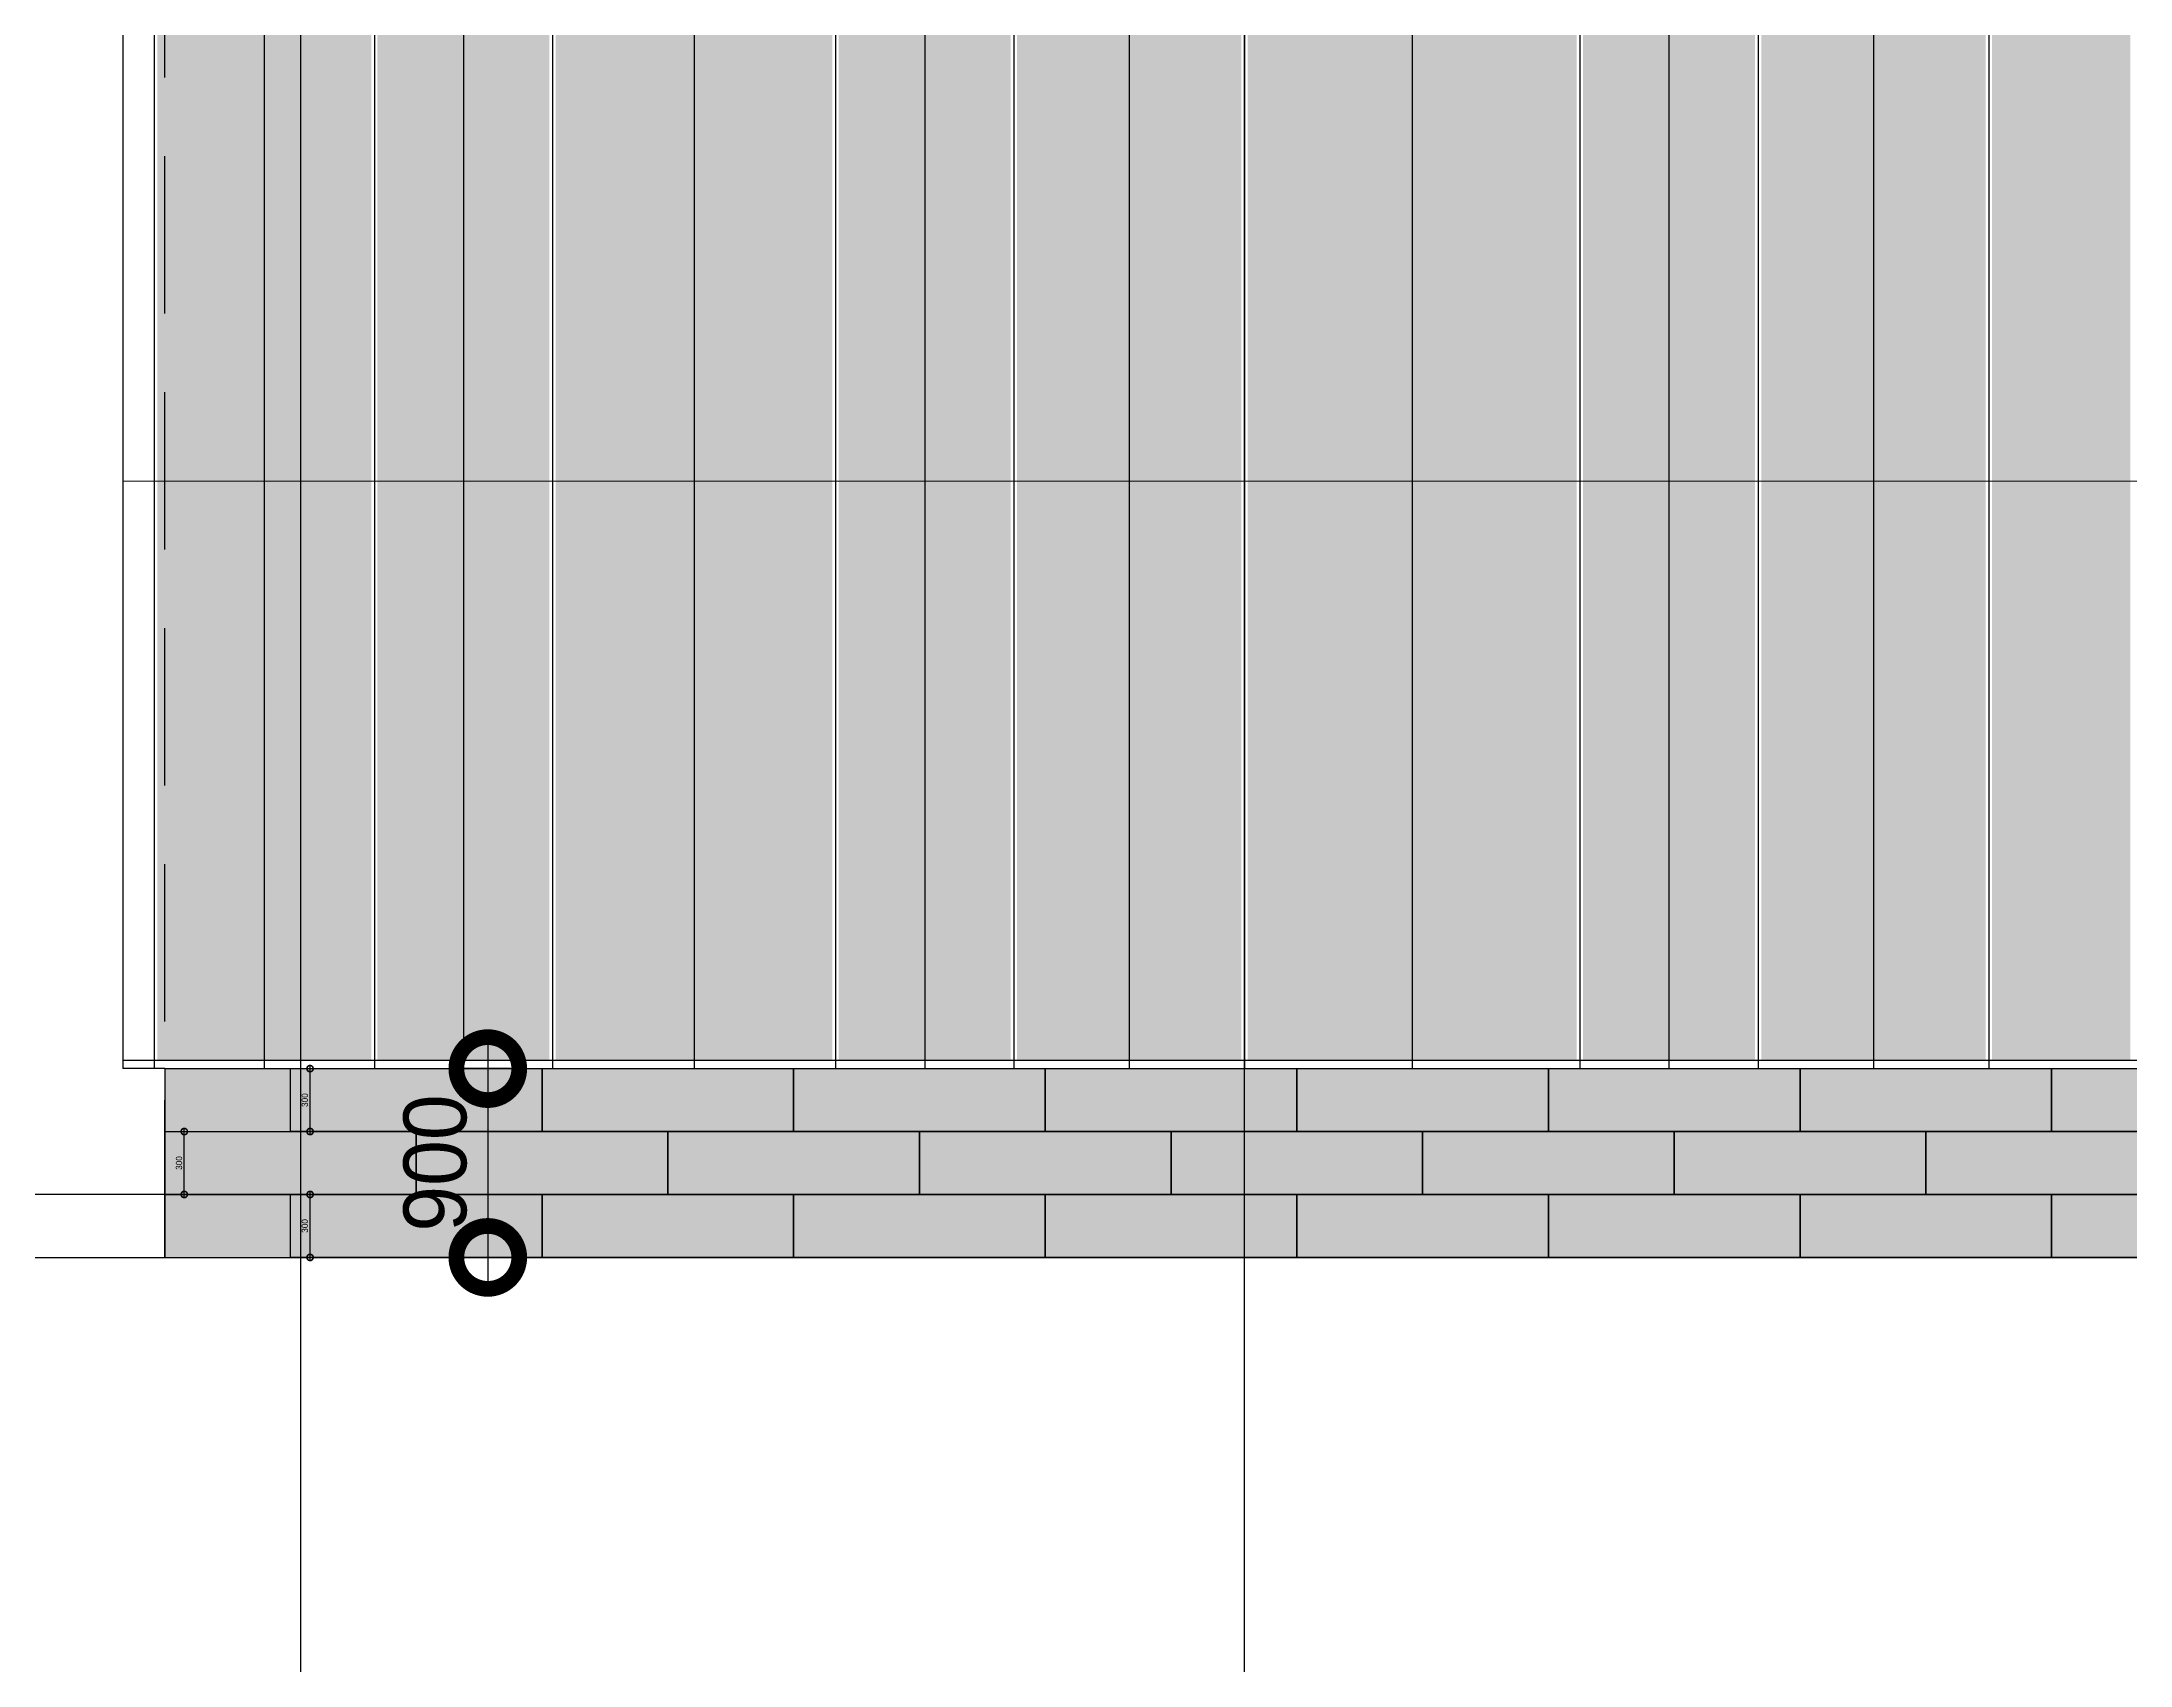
# Model space of a CAD drawing. Extents: x -430745 to 210250, y 0 to 148500.
# Drawn here: x 42859 to 52820, y 35485 to 43224 of the extents above; entities that cross this region are included whole.
import ezdxf

# ---------------------------------------------------------------- set-up
doc = ezdxf.new("R2010")
doc.units = 0
doc.header["$LTSCALE"] = 250
doc.header["$MEASUREMENT"] = 0
doc.linetypes.add('ACAD_ISO05W100', pattern=[33, 24, -3, 0, -3, 0, -3])
doc.linetypes.add('H1', pattern=[1.5, 1, -0.5])
doc.layers.get('0').update_dxf_attribs({"linetype": 'CONTINUOUS'})
doc.layers.get('Defpoints').update_dxf_attribs({"linetype": 'CONTINUOUS'})
for name, color, linetype in [('A-CEN', 1, 'CONTINUOUS'), ('A-DIM', 7, 'CONTINUOUS'), ('A-ELE-2', 2, 'CONTINUOUS'), ('A-ELE-253', 253, 'CONTINUOUS'), ('A-ELE-7', 7, 'CONTINUOUS'), ('A-ELE-8', 8, 'CONTINUOUS'), ('A-ELE-8 해치', 8, 'CONTINUOUS'), ('A-ELE-8 해치(세로)', 8, 'CONTINUOUS'), ('A-HAT', 8, 'CONTINUOUS'), ('A-SITE', 2, 'ACAD_ISO05W100'), ('BOUNDARY_추후 증축', 7, 'H1')]:
    doc.layers.add(name, color=color, linetype=linetype)
doc.layers.add('A-ELE-9', color=9, linetype='CONTINUOUS', lineweight=5)
doc.layers.add('NOPLOT', color=193, linetype='CONTINUOUS', plot=False)
doc.styles.add('Gdim', font='')
doc.styles.get('Gdim').set_extended_font_data('Dotum')
doc.dimstyles.new('Gdim100', dxfattribs={"dimscale": 100, "dimtxt": 3, "dimasz": 6, "dimexe": 1.5, "dimexo": 2, "dimgap": 1, "dimtad": 1, "dimdec": 0, "dimzin": 0, "dimdsep": 46, "dimtxsty": 'Gdim', "dimblk": 'DOTSMALL', "dimcen": 1.5, "dimdle": 1.5, "dimclrd": 1, "dimclre": 1, "dimclrt": 256, "dimazin": 0, "dimtfac": 1, "dimtdec": 0, "dimtix": 1, "dimtmove": 2, "dimatfit": 3, "dimldrblk": 'DOTSMALL', "dimfxl": 1.5, "dimtolj": 1, "dimtzin": 0, "dimlwd": -1, "dimlwe": -1, "dimarcsym": 0})

# ---------------------------------------------------------------- blocks, each defined once
blk = doc.blocks.new('A-CEN-WEST2')
at = {"layer": 'A-CEN'}
for p, q in [((14260110.5, -438071.4), (14260110.5, -330738.1)), ((14264610.5, -438071.4, 0), (14264610.5, -330738.1, 0)), ((14386647.6, -420925.9, 0), (14240098.5, -420925.9, 0))]:
    blk.add_line(p, q, dxfattribs=at)
blk = doc.blocks.new('_DotSmall')
at = {"color": 0, "linetype": 'ByBlock', "const_width": 0.5}
blk.add_lwpolyline([(-0.0625, 0, 1), (0.0625, 0, 1)], format="xyb", close=True, dxfattribs=at)
blk = doc.blocks.new('*D36')
at = {"layer": 'Defpoints', "color": 0, "transparency": 16777216}
for p in [(45295.3, 38328.9), (44986.4, 37428.9), (45295.3, 37428.9)]:
    blk.add_point(p, dxfattribs=at)
at = {"layer": 'NOPLOT', "color": 1, "transparency": 16777216}
for p, q in [((44986.4, 38478.9), (44986.4, 37278.9)), ((45095.3, 38328.9), (44836.4, 38328.9)), ((45095.3, 37428.9), (44836.4, 37428.9))]:
    blk.add_line(p, q, dxfattribs=at)
at = {"layer": 'NOPLOT', "color": 1, "transparency": 16777216, "xscale": 600, "yscale": 600, "zscale": 600}
for p, rotation in [((44986.4, 38328.9), 90), ((44986.4, 37428.9), 270)]:
    blk.add_blockref('_DotSmall', p, dxfattribs=dict(at, rotation=rotation))
at = {"layer": 'NOPLOT', "transparency": 16777216, "insert": (44736.2, 37878.9), "char_height": 300, "attachment_point": 5, "rotation": 90, "style": 'Gdim'}
blk.add_mtext('\\A1;900', dxfattribs=at)
blk = doc.blocks.new('A$C19a08a30')
at = {"layer": 'A-HAT'}
h = blk.add_hatch(color=256, dxfattribs=at)
h.dxf.hatch_style = 1
h.set_gradient(color1=(173, 173, 173), color2=(173, 173, 173), tint=1)
h.paths.add_polyline_path([(165, 40), (675, 40), (675, 46450), (165, 46450)])
h = blk.add_hatch(color=256, dxfattribs=at)
h.dxf.hatch_style = 1
h.set_gradient(color1=(214, 214, 214), color2=(214, 214, 214), rotation=180, tint=1)
h.paths.add_polyline_path([(675, 40), (1185, 40), (1185, 46450), (675, 46450)])
h = blk.add_hatch(color=256, dxfattribs=at)
h.dxf.hatch_style = 1
h.set_gradient(color1=(173, 173, 173), color2=(173, 173, 173), tint=1)
h.paths.add_polyline_path([(1215, 40), (1625, 40), (1625, 46450), (1215, 46450)])
h = blk.add_hatch(color=256, dxfattribs=at)
h.dxf.hatch_style = 1
h.set_gradient(color1=(214, 214, 214), color2=(214, 214, 214), rotation=180, tint=1)
h.paths.add_polyline_path([(1625, 40), (2035, 40), (2035, 46450), (1625, 46450)])
h = blk.add_hatch(color=256, dxfattribs=at)
h.dxf.hatch_style = 1
h.set_gradient(color1=(173, 173, 173), color2=(173, 173, 173), tint=1)
h.paths.add_polyline_path([(2065, 40), (2725, 40), (2725, 46450), (2065, 46450)])
h = blk.add_hatch(color=256, dxfattribs=at)
h.dxf.hatch_style = 1
h.set_gradient(color1=(214, 214, 214), color2=(214, 214, 214), rotation=180, tint=1)
h.paths.add_polyline_path([(2725, 40), (3385, 40), (3385, 46450), (2725, 46450)])
h = blk.add_hatch(color=256, dxfattribs=at)
h.dxf.hatch_style = 1
h.set_gradient(color1=(173, 173, 173), color2=(173, 173, 173), tint=1)
h.paths.add_polyline_path([(3415, 40), (3825, 40), (3825, 46450), (3415, 46450)])
h = blk.add_hatch(color=256, dxfattribs=at)
h.dxf.hatch_style = 1
h.set_gradient(color1=(214, 214, 214), color2=(214, 214, 214), rotation=180, tint=1)
h.paths.add_polyline_path([(3825, 40), (4235, 40), (4235, 46450), (3825, 46450)])
h = blk.add_hatch(color=256, dxfattribs=at)
h.dxf.hatch_style = 1
h.set_gradient(color1=(173, 173, 173), color2=(173, 173, 173), tint=1)
h.paths.add_polyline_path([(4265, 40), (4800, 40), (4800, 46450), (4265, 46450)])
h = blk.add_hatch(color=256, dxfattribs=at)
h.dxf.hatch_style = 1
h.set_gradient(color1=(214, 214, 214), color2=(214, 214, 214), rotation=180, tint=1)
h.paths.add_polyline_path([(4800, 40), (5335, 40), (5335, 46450), (4800, 46450)])
h = blk.add_hatch(color=256, dxfattribs=at)
h.dxf.hatch_style = 1
h.set_gradient(color1=(173, 173, 173), color2=(173, 173, 173), tint=1)
h.paths.add_polyline_path([(5365, 40), (6150, 40), (6150, 46450), (5365, 46450)])
h = blk.add_hatch(color=256, dxfattribs=at)
h.dxf.hatch_style = 1
h.set_gradient(color1=(214, 214, 214), color2=(214, 214, 214), rotation=180, tint=1)
h.paths.add_polyline_path([(6150, 40), (6935, 40), (6935, 46450), (6150, 46450)])
h = blk.add_hatch(color=256, dxfattribs=at)
h.dxf.hatch_style = 1
h.set_gradient(color1=(173, 173, 173), color2=(173, 173, 173), tint=1)
h.paths.add_polyline_path([(6965, 40), (7375, 40), (7375, 46450), (6965, 46450)])
h = blk.add_hatch(color=256, dxfattribs=at)
h.dxf.hatch_style = 1
h.set_gradient(color1=(214, 214, 214), color2=(214, 214, 214), rotation=180, tint=1)
h.paths.add_polyline_path([(7375, 40), (7785, 40), (7785, 46450), (7375, 46450)])
h = blk.add_hatch(color=256, dxfattribs=at)
h.dxf.hatch_style = 1
h.set_gradient(color1=(173, 173, 173), color2=(173, 173, 173), tint=1)
h.paths.add_polyline_path([(7815, 40), (8350, 40), (8350, 46450), (7815, 46450)])
h = blk.add_hatch(color=256, dxfattribs=at)
h.dxf.hatch_style = 1
h.set_gradient(color1=(214, 214, 214), color2=(214, 214, 214), rotation=180, tint=1)
h.paths.add_polyline_path([(8350, 40), (8885, 40), (8885, 46450), (8350, 46450)])
h = blk.add_hatch(color=256, dxfattribs=at)
h.dxf.hatch_style = 1
h.set_gradient(color1=(173, 173, 173), color2=(173, 173, 173), tint=1)
h.paths.add_polyline_path([(8915, 40), (9575, 40), (9575, 46450), (8915, 46450)])
at = {"layer": 'A-ELE-7'}
for p, q in [((675, 46550), (675, 0)), ((1625, 46550), (1625, 0)), ((2725, 46550), (2725, 0)), ((3825, 46550), (3825, 0)), ((4800, 46550), (4800, 0)), ((6150, 46550), (6150, 0)), ((7375, 46550), (7375, 0)), ((8350, 46550), (8350, 0))]:
    blk.add_line(p, q, dxfattribs=at)
at = {"layer": 'A-ELE-8'}
for p, q in [((150, 46550), (150, 0)), ((1200, 46550), (1200, 0)), ((2050, 46550), (2050, 0)), ((3400, 46550), (3400, 0)), ((4250, 46550), (4250, 0)), ((5350, 46550), (5350, 0)), ((6950, 46550), (6950, 0)), ((7800, 46550), (7800, 0)), ((8900, 46550), (8900, 0))]:
    blk.add_line(p, q, dxfattribs=at)
blk = doc.blocks.new('*D202')
at = {"layer": 'Defpoints', "color": 0, "transparency": 16777216}
for p in [(0, 300), (93.4, 300), (0, 0)]:
    blk.add_point(p, dxfattribs=at)
at = {"layer": 'NOPLOT', "color": 1, "transparency": 16777216}
for p, q in [((20, 300), (108.4, 300)), ((93.4, -15), (93.4, 315)), ((20, 0), (108.4, 0))]:
    blk.add_line(p, q, dxfattribs=at)
at = {"layer": 'NOPLOT', "color": 1, "transparency": 16777216, "xscale": 60, "yscale": 60, "zscale": 60}
for p, rotation in [((93.4, 300), 90), ((93.4, 0), 270)]:
    blk.add_blockref('_DotSmall', p, dxfattribs=dict(at, rotation=rotation))
at = {"layer": 'NOPLOT', "transparency": 16777216, "insert": (68.4, 150), "char_height": 30, "attachment_point": 5, "rotation": 90, "style": 'Gdim'}
blk.add_mtext('\\A1;300', dxfattribs=at)
blk = doc.blocks.new('*D204')
at = {"layer": 'Defpoints', "color": 0, "transparency": 16777216}
for p in [(0, 300), (93.4, 300), (0, 0)]:
    blk.add_point(p, dxfattribs=at)
at = {"layer": 'NOPLOT', "color": 1, "transparency": 16777216}
for p, q in [((20, 300), (108.4, 300)), ((93.4, -15), (93.4, 315)), ((20, 0), (108.4, 0))]:
    blk.add_line(p, q, dxfattribs=at)
at = {"layer": 'NOPLOT', "color": 1, "transparency": 16777216, "xscale": 60, "yscale": 60, "zscale": 60}
for p, rotation in [((93.4, 300), 90), ((93.4, 0), 270)]:
    blk.add_blockref('_DotSmall', p, dxfattribs=dict(at, rotation=rotation))
at = {"layer": 'NOPLOT', "transparency": 16777216, "insert": (68.4, 150), "char_height": 30, "attachment_point": 5, "rotation": 90, "style": 'Gdim'}
blk.add_mtext('\\A1;300', dxfattribs=at)
blk = doc.blocks.new('*U201')
for p, q in [((0, 0), (0, 300)), ((1200, 0), (1200, 300)), ((2400, 0), (2400, 300)), ((3600, 0), (3600, 300)), ((4800, 0), (4800, 300)), ((6000, 0), (6000, 300)), ((7200, 0), (7200, 300)), ((8400, 0), (8400, 300))]:
    blk.add_line(p, q)
at = {"layer": 'NOPLOT'}
for points in [[(0, 300), (1200, 300), (1200, 0), (0, 0)], [(1200, 300), (2400, 300), (2400, 0), (1200, 0)], [(2400, 300), (3600, 300), (3600, 0), (2400, 0)], [(3600, 300), (4800, 300), (4800, 0), (3600, 0)], [(4800, 300), (6000, 300), (6000, 0), (4800, 0)], [(6000, 300), (7200, 300), (7200, 0), (6000, 0)], [(7200, 300), (8400, 300), (8400, 0), (7200, 0)], [(8400, 300), (9600, 300), (9600, 0), (8400, 0)]]:
    blk.add_lwpolyline(points, close=True, dxfattribs=at)
dim = blk.add_linear_dim(base=(93.4, 300), p1=(0, 0), p2=(0, 300), angle=90, dimstyle='Gdim100', override={"dimscale": 10, "dimarcsym": 1}, dxfattribs=at)
dim.commit()
dim.dimension.update_dxf_attribs({"geometry": '*D202', "text_midpoint": (68.4, 150)})
blk = doc.blocks.new('*U203')
for p, q in [((0, 0), (0, 300)), ((1200, 0), (1200, 300)), ((2400, 0), (2400, 300)), ((3600, 0), (3600, 300)), ((4800, 0), (4800, 300)), ((6000, 0), (6000, 300)), ((7200, 0), (7200, 300)), ((8400, 0), (8400, 300))]:
    blk.add_line(p, q)
at = {"layer": 'NOPLOT'}
for points in [[(0, 300), (1200, 300), (1200, 0), (0, 0)], [(1200, 300), (2400, 300), (2400, 0), (1200, 0)], [(2400, 300), (3600, 300), (3600, 0), (2400, 0)], [(3600, 300), (4800, 300), (4800, 0), (3600, 0)], [(4800, 300), (6000, 300), (6000, 0), (4800, 0)], [(6000, 300), (7200, 300), (7200, 0), (6000, 0)], [(7200, 300), (8400, 300), (8400, 0), (7200, 0)], [(8400, 300), (9600, 300), (9600, 0), (8400, 0)]]:
    blk.add_lwpolyline(points, close=True, dxfattribs=at)
dim = blk.add_linear_dim(base=(93.4, 300), p1=(0, 0), p2=(0, 300), angle=90, dimstyle='Gdim100', override={"dimscale": 10, "dimarcsym": 1}, dxfattribs=at)
dim.commit()
dim.dimension.update_dxf_attribs({"geometry": '*D204', "text_midpoint": (68.4, 150)})

msp = doc.modelspace()

# ---------------------------------------------------------------- hatches: boundary and pattern name
at = {"layer": 'A-ELE-253'}
h = msp.add_hatch(dxfattribs=at)
h.set_pattern_fill('AR-CONC', color=256, scale=3)
h.set_pattern_definition([(50, (0, 0), (546.554, -47.8173), [57.15, -628.65]), (355, (0, 0), (-105.7285, 573.17), [45.72, -502.92]), (100.451, (45.55, -4), (440.8275, 525.35), [48.57, -534.27]), (46.1842, (0, 152.4), (813.237, -126.127), [85.725, -942.975]), (96.6356, (67.8, 141.9), (712.213, 742.277), [72.855, -801.405]), (351.184, (0, 152.4), (712.214, 742.275), [68.58, -754.38]), (21, (76.2, 114.3), (454.8446, -306.7966), [57.15, -628.65]), (326, (76.2, 114.3), (185.406, 552.564), [45.72, -502.92]), (71.4514, (114.1, 88.73), (640.2495, 245.7686), [48.57, -534.27]), (37.5, (0, 0), (9.2658, 253.6651), [0, -496.824, 0, -510.54, 0, -504.825]), (7.5, (0, 0), (200.459, 300.5417), [0, -291.084, 0, -485.394, 0, -192.405]), (327.5, (-169.93, 0), (406.7718, -17.18623), [0, -190.5, 0, -594.36, 0, -788.67]), (317.5, (-246.13, 0), (444.3875, 76.2795), [0, -247.65, 0, -394.716, 0, -560.07])])
h.paths.add_polyline_path([(70895.3, 37275.5), (85295.2, 37028.9), (85795.3, 37028.9), (85795.3, 38328.9), (70895.3, 38328.9)])
h.paths.add_polyline_path([(53648, 37428.9), (68895.3, 37280.9), (68895.3, 38328.9), (43445.3, 38328.9), (43445.3, 37428.9)])
at = {"layer": 'A-ELE-8 해치'}
h = msp.add_hatch(dxfattribs=at)
h.set_pattern_fill('_USER', color=256, scale=300, pattern_type=0)
h.set_pattern_definition([(0, (70895.25, 38328.93), (0, 300), [])])
h.paths.add_polyline_path([(68895.3, 38328.9), (43445.3, 38328.9), (43445.3, 37428.9), (53648, 37428.9), (68895.3, 37280.9)])
h.paths.add_polyline_path([(85795.3, 38328.9), (70895.3, 38328.9), (70895.3, 37275.5), (85295.2, 37028.9), (85795.3, 37028.9)])

# ---------------------------------------------------------------- linework, layer by layer
at = {"layer": 'A-ELE-2'}
for p, q in [((43245.3, 84878.9), (43245.3, 38328.9)), ((43445.3, 38328.9), (43245.3, 38328.9)), ((43445.3, 38328.9), (43445.3, 37428.9))]:
    msp.add_line(p, q, dxfattribs=at)
at = {"layer": 'A-ELE-7'}
for p, q in [((43245.3, 38368.9), (68895.3, 38368.9)), ((43445.3, 38328.9), (68895.3, 38328.9))]:
    msp.add_line(p, q, dxfattribs=at)
at = {"layer": 'A-ELE-9'}
msp.add_line((43245.3, 41128.9), (68895.3, 41128.9), dxfattribs=at)
at = {"layer": 'A-SITE', "linetype": 'Continuous', "elevation": 0}
msp.add_lwpolyline([(39095.3, 37428.9), (53648, 37428.9), (69095.2, 37278.9), (70695.2, 37278.9), (85295.2, 37028.9), (85295.2, 37028.9), (94785.3, 37028.9), (94785.3, 36928.9), (106705.3, 36928.9), (106705.3, 37028.9), (116195.3, 37028.9), (131795.2, 37028.9), (143795.3, 37028.9), (143795.3, 37128.9), (145795.3, 37128.9), (145795.3, 37028.9), (147845.3, 37028.9), (149645.3, 36928.9), (175087.2, 36928.9), (182750, 36503.2)], dxfattribs=at)
at = {"layer": 'BOUNDARY_추후 증축', "ltscale": 3, "elevation": 0}
msp.add_lwpolyline([(43445.3, 37428.9), (43445.3, 65828.9), (92745.3, 65828.9), (92745.3, 37028.9)], dxfattribs=at)

# ---------------------------------------------------------------- block references
at = {"layer": 'A-DIM'}
msp.add_blockref('A-CEN-WEST2', (-14216015.2, 458654.8), dxfattribs=at)
at = {"layer": 'A-ELE-8'}
msp.add_blockref('A$C19a08a30', (43245.3, 38328.9), dxfattribs=at)
at = {"layer": 'A-ELE-8 해치(세로)'}
for name, p in [('*U201', (44045.3, 38028.9)), ('*U203', (43445.3, 37728.9)), ('*U201', (44045.3, 37428.9))]:
    msp.add_blockref(name, p, dxfattribs=at)

# ---------------------------------------------------------------- dimensions: what is measured, and where the dimension line sits
at = {"layer": 'NOPLOT'}
dim = msp.add_linear_dim(base=(44986.4, 37428.9), p1=(45295.3, 38328.9), p2=(45295.3, 37428.9), angle=90, dimstyle='Gdim100', dxfattribs=at)
dim.commit()
dim.dimension.update_dxf_attribs({"geometry": '*D36', "text_midpoint": (44736.2, 37878.9)})

doc.saveas('drawing.dxf')
